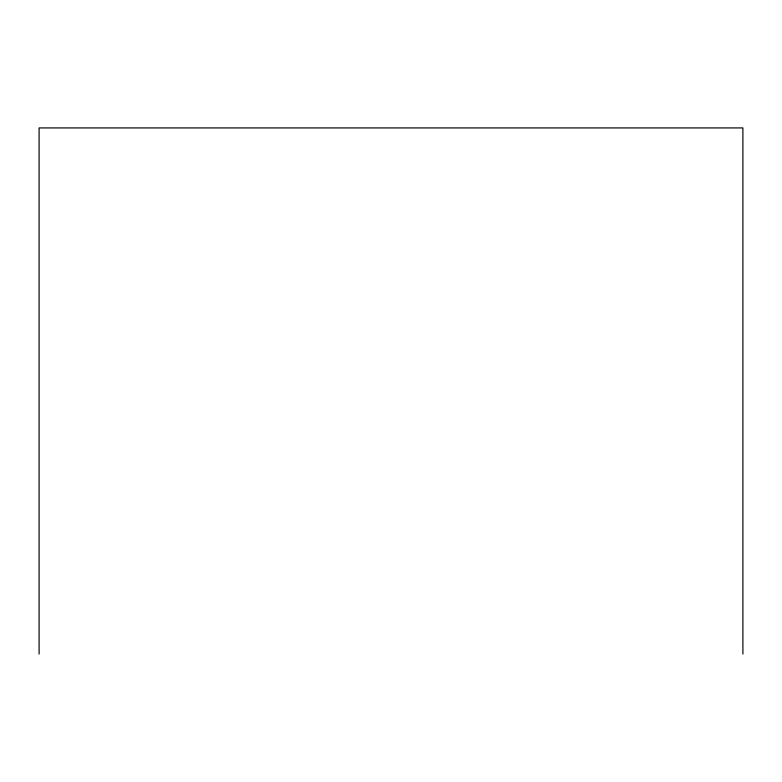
<?xml version="1.0" encoding="UTF-8"?>
<svg xmlns="http://www.w3.org/2000/svg" width="782" height="782" viewBox="0 0 782 782"><rect width="100%" height="100%" fill="white"/><g stroke="black" fill="none" stroke-linecap="round" stroke-linejoin="round"><path stroke-width="1.17" d="M742.9 654.075L742.9 127.925L39.1 127.925L39.1 654.075"/></g></svg>
